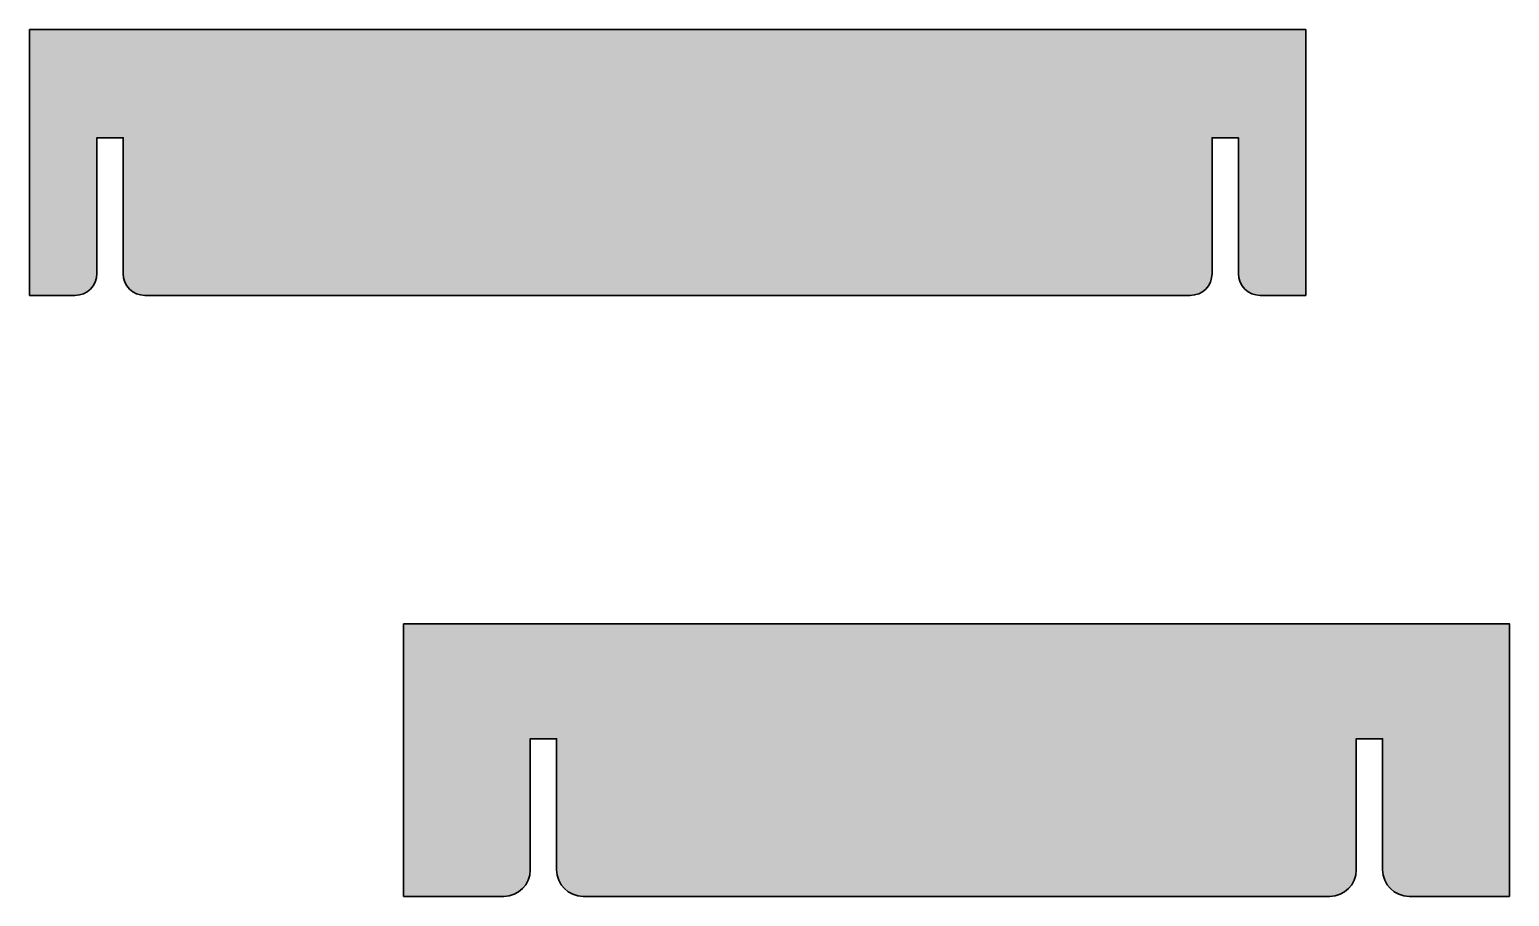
# Model space of a CAD drawing. Header units: millimetres. Extents: x 23 to 197, y -122 to -20.
import ezdxf

# ---------------------------------------------------------------- set-up
doc = ezdxf.new("R2010")
doc.units = ezdxf.units.MM
doc.header["$MEASUREMENT"] = 0
doc.layers.add('Layer 1', color=7, linetype='Continuous')

msp = doc.modelspace()

# ---------------------------------------------------------------- hatches: boundary and pattern name
at = {"layer": 'Layer 1', "true_color": 0xd1d2d4}
h = msp.add_hatch(color=254, dxfattribs=at)
h.dxf.hatch_style = 2
edge = h.paths.add_edge_path()
edge.add_spline(control_points=[(22.88, -19.62), (22.88, -19.62), (22.88, -50.87), (22.88, -50.87), (22.88, -50.87), (28.21, -50.87), (28.21, -50.87), (29.63, -50.87), (30.78, -49.72), (30.78, -48.3), (30.78, -48.3), (30.78, -32.34), (30.78, -32.34), (30.78, -32.34), (33.88, -32.34), (33.88, -32.34), (33.88, -32.34), (33.88, -48.3), (33.88, -48.3), (33.88, -49.72), (35.03, -50.87), (36.44, -50.87), (36.44, -50.87), (159.31, -50.87), (159.31, -50.87), (160.73, -50.87), (161.88, -49.72), (161.88, -48.3), (161.88, -48.3), (161.88, -32.34), (161.88, -32.34), (161.88, -32.34), (164.98, -32.34), (164.98, -32.34), (164.98, -32.34), (164.98, -48.3), (164.98, -48.3), (164.98, -49.72), (166.13, -50.87), (167.54, -50.87), (167.54, -50.87), (172.88, -50.87), (172.88, -50.87), (172.88, -50.87), (172.88, -19.62), (172.88, -19.62), (172.88, -19.62), (22.88, -19.62), (22.88, -19.62)], knot_values=[0, 0, 0, 0, 1, 1, 1, 2, 2, 2, 3, 3, 3, 4, 4, 4, 5, 5, 5, 6, 6, 6, 7, 7, 7, 8, 8, 8, 9, 9, 9, 10, 10, 10, 11, 11, 11, 12, 12, 12, 13, 13, 13, 14, 14, 14, 15, 15, 15, 16, 16, 16, 16], degree=3, periodic=1)
h = msp.add_hatch(color=254, dxfattribs=at)
h.dxf.hatch_style = 2
edge = h.paths.add_edge_path()
edge.add_spline(control_points=[(66.83, -89.48), (66.83, -89.48), (66.83, -121.52), (66.83, -121.52), (66.83, -121.52), (78.62, -121.52), (78.62, -121.52), (80.34, -121.52), (81.73, -120.13), (81.73, -118.41), (81.73, -118.41), (81.73, -103), (81.73, -103), (81.73, -103), (84.83, -103), (84.83, -103), (84.83, -103), (84.83, -118.41), (84.83, -118.41), (84.83, -120.13), (86.22, -121.52), (87.94, -121.52), (87.94, -121.52), (175.72, -121.52), (175.72, -121.52), (177.44, -121.52), (178.83, -120.13), (178.83, -118.41), (178.83, -118.41), (178.83, -103), (178.83, -103), (178.83, -103), (181.93, -103), (181.93, -103), (181.93, -103), (181.93, -118.41), (181.93, -118.41), (181.93, -120.13), (183.32, -121.52), (185.04, -121.52), (185.04, -121.52), (196.83, -121.52), (196.83, -121.52), (196.83, -121.52), (196.83, -89.48), (196.83, -89.48), (196.83, -89.48), (66.83, -89.48), (66.83, -89.48)], knot_values=[0, 0, 0, 0, 1, 1, 1, 2, 2, 2, 3, 3, 3, 4, 4, 4, 5, 5, 5, 6, 6, 6, 7, 7, 7, 8, 8, 8, 9, 9, 9, 10, 10, 10, 11, 11, 11, 12, 12, 12, 13, 13, 13, 14, 14, 14, 15, 15, 15, 16, 16, 16, 16], degree=3, periodic=1)

# ---------------------------------------------------------------- linework, layer by layer
at = {"layer": 'Layer 1', "color": 250, "lineweight": 35, "true_color": 0x231f20}
for points in [[(22.88, -19.62), (22.88, -19.62), (22.88, -50.87), (22.88, -50.87), (22.88, -50.87), (28.21, -50.87), (28.21, -50.87), (29.63, -50.87), (30.78, -49.72), (30.78, -48.3), (30.78, -48.3), (30.78, -32.34), (30.78, -32.34), (30.78, -32.34), (33.88, -32.34), (33.88, -32.34), (33.88, -32.34), (33.88, -48.3), (33.88, -48.3), (33.88, -49.72), (35.03, -50.87), (36.44, -50.87), (36.44, -50.87), (159.31, -50.87), (159.31, -50.87), (160.73, -50.87), (161.88, -49.72), (161.88, -48.3), (161.88, -48.3), (161.88, -32.34), (161.88, -32.34), (161.88, -32.34), (164.98, -32.34), (164.98, -32.34), (164.98, -32.34), (164.98, -48.3), (164.98, -48.3), (164.98, -49.72), (166.13, -50.87), (167.54, -50.87), (167.54, -50.87), (172.88, -50.87), (172.88, -50.87), (172.88, -50.87), (172.88, -19.62), (172.88, -19.62), (172.88, -19.62), (22.88, -19.62), (22.88, -19.62)], [(66.83, -89.48), (66.83, -89.48), (66.83, -121.52), (66.83, -121.52), (66.83, -121.52), (78.62, -121.52), (78.62, -121.52), (80.34, -121.52), (81.73, -120.13), (81.73, -118.41), (81.73, -118.41), (81.73, -103), (81.73, -103), (81.73, -103), (84.83, -103), (84.83, -103), (84.83, -103), (84.83, -118.41), (84.83, -118.41), (84.83, -120.13), (86.22, -121.52), (87.94, -121.52), (87.94, -121.52), (175.72, -121.52), (175.72, -121.52), (177.44, -121.52), (178.83, -120.13), (178.83, -118.41), (178.83, -118.41), (178.83, -103), (178.83, -103), (178.83, -103), (181.93, -103), (181.93, -103), (181.93, -103), (181.93, -118.41), (181.93, -118.41), (181.93, -120.13), (183.32, -121.52), (185.04, -121.52), (185.04, -121.52), (196.83, -121.52), (196.83, -121.52), (196.83, -121.52), (196.83, -89.48), (196.83, -89.48), (196.83, -89.48), (66.83, -89.48), (66.83, -89.48)]]:
    msp.add_open_spline(points, degree=3, knots=[0, 0, 0, 0, 1, 1, 1, 2, 2, 2, 3, 3, 3, 4, 4, 4, 5, 5, 5, 6, 6, 6, 7, 7, 7, 8, 8, 8, 9, 9, 9, 10, 10, 10, 11, 11, 11, 12, 12, 12, 13, 13, 13, 14, 14, 14, 15, 15, 15, 16, 16, 16, 16], dxfattribs=at)

doc.saveas('drawing.dxf')
